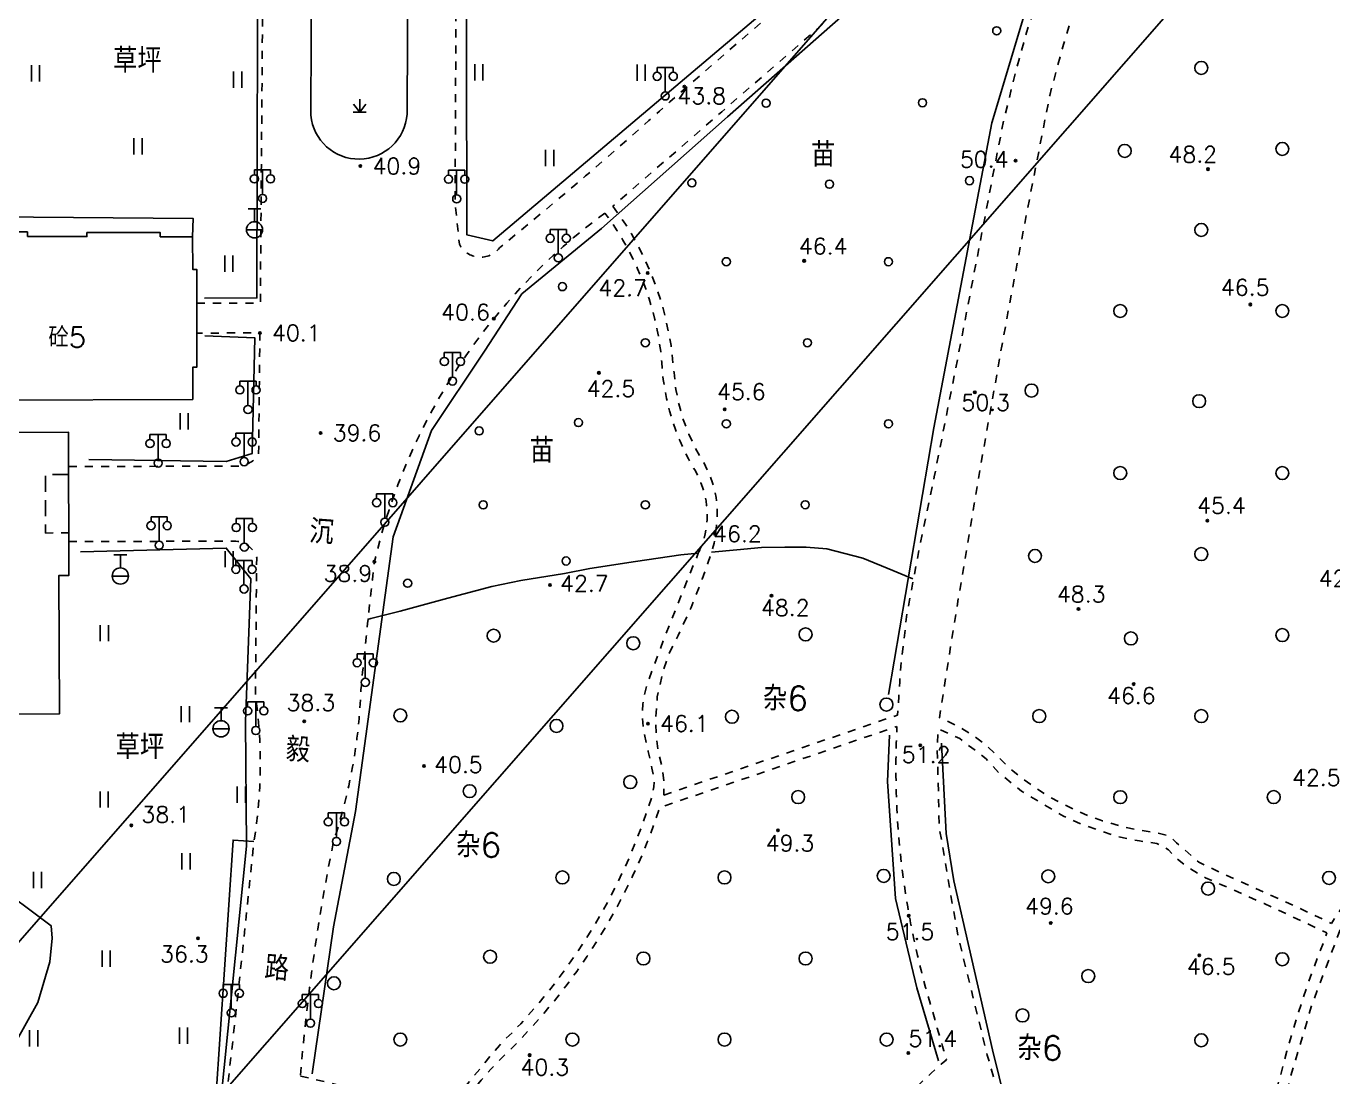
# Model space of a CAD drawing. Extents: x 115374 to 116875, y 149866 to 152432.
# Drawn here: x 115783 to 115944.2, y 151507.7 to 151637.3 of the extents above; entities that cross this region are included whole.
import ezdxf
from ezdxf.enums import TextEntityAlignment as Align

# ---------------------------------------------------------------- set-up
doc = ezdxf.new("R2010")
doc.units = 0
doc.header["$MEASUREMENT"] = 0
doc.header["$PDMODE"] = 32
doc.header["$PDSIZE"] = 0.3
doc.linetypes.add('X5', pattern=[3, 2, -1])
doc.linetypes.add('X6', pattern=[2, 1, -1])
doc.layers.get('0').update_dxf_attribs({"linetype": 'CONTINUOUS'})
for name, color, linetype in [('DLDW', 14, 'CONTINUOUS'), ('DLSS', 5, 'CONTINUOUS'), ('GCD', 1, 'CONTINUOUS'), ('GXYZ', 2, 'CONTINUOUS'), ('JMD', 6, 'CONTINUOUS'), ('ZBTZ', 5, 'CONTINUOUS')]:
    doc.layers.add(name, color=color, linetype=linetype)
doc.styles.add('HZ', font='rs.shx', dxfattribs={"bigfont": 'hztxt.shx'})
doc.linetypes.add('X4', pattern='A,0,-1e-09,[149,symbolx.shx,S=0.15,R=0,X=0,Y=0],-1.6', length=1.6)
doc.linetypes.add('X49', pattern='A,0,[5,symbolt.shx,S=1,R=0,X=0,Y=0],-10', length=10)

# ---------------------------------------------------------------- blocks, each defined once
blk = doc.blocks.new('GC097')
for p, q in [((-1, 2.92), (-1, 3.52)), ((-1, 3.52), (1, 3.52)), ((0, 0.52), (0, 3.52)), ((1, 3.52), (1, 2.92))]:
    blk.add_line(p, q)
for centre in [(-1, 2.42), (1, 2.42), (0.01, 0)]:
    blk.add_circle(centre, 0.5)
blk = doc.blocks.new('GC133')
for p, q in [((-0.81, 2.59), (0.79, 2.59)), ((-0.01, 0.99), (-0.01, 2.59)), ((-1.01, -0.01), (0.99, -0.01))]:
    blk.add_line(p, q)
blk.add_circle((-0.01, -0.01), 1)
blk = doc.blocks.new('GC124')
for p, q in [((0, -0.8), (-0.75, 0.2)), ((0, -0.8), (0, 0.8)), ((0, -0.8), (0.75, 0.2)), ((-0.8, -0.8), (0.75, -0.8)), ((0.8, -0.8), (0, -0.8))]:
    blk.add_line(p, q)
blk = doc.blocks.new('GC122')
blk.add_circle((0, 0), 0.8)
blk = doc.blocks.new('GC121')
for p, q in [((-0.5, -0.64), (-0.5, 1.36)), ((-0.5, -0.64), (-0.5, 0.86)), ((0.5, -0.64), (0.5, 1.36))]:
    blk.add_line(p, q)
blk = doc.blocks.new('GC159')
blk.add_circle((0.73, 0.68), 0.5)

msp = doc.modelspace()

# ---------------------------------------------------------------- linework, layer by layer
at = {"layer": 'DLSS', "linetype": 'X6', "flags": 128}
for points, elevation in [([(115971.42, 151541.32), (115969.55, 151541.55), (115964.14, 151542.16), (115960.62, 151542.4), (115957.27, 151542.05), (115955.5, 151541.03), (115953.62, 151538.81), (115950.8, 151535.27), (115946.62, 151530.53), (115944.08, 151526.59), (115939.52, 151528.74), (115936.08, 151530.32), (115931.01, 151532.56), (115927.7, 151534.17), (115924.96, 151536.55), (115924.45, 151537.03), (115923.69, 151537.47), (115922.67, 151537.75), (115921.79, 151537.86), (115919.83, 151538.19), (115918.14, 151538.58), (115915.84, 151539.25), (115914.24, 151539.82), (115912.92, 151540.37), (115910.67, 151541.45), (115909.39, 151542.16), (115907.75, 151543.18), (115905.66, 151544.68), (115904.23, 151545.85), (115902.94, 151547.17), (115901.58, 151548.48), (115900.14, 151549.61), (115898.1, 151550.88), (115896.21, 151551.76), (115895.7, 151551.96), (115896.32, 151555.96), (115896.98, 151560.13), (115897.64, 151564.23), (115898.03, 151566.63), (115899.98, 151578.36), (115900.98, 151584.17), (115903.4, 151597.84), (115904.56, 151604.16), (115906.21, 151612.94), (115909.31, 151628.78), (115911, 151635.07), (115913.5, 151643.04), (115915.17, 151649.61), (115918.38, 151660.05), (115921.28, 151667.66), (115923.24, 151672.19), (115925.14, 151676.22), (115928.18, 151680.77), (115929.45, 151682.5), (115932.79, 151682.1)], 41.82), ([(115861.7, 151542.43), (115890.54, 151552.3), (115890.68, 151554.59), (115890.8, 151556.4), (115891.06, 151559.59), (115891.7, 151564.78), (115893.2, 151572.78), (115895.06, 151581.7), (115897.59, 151594.48), (115898.87, 151601.05), (115901.02, 151612.21), (115902.5, 151619.99), (115903.61, 151625.58), (115905.19, 151632.03), (115906.45, 151636.53), (115908.53, 151643.14), (115910.3, 151648.3), (115912.25, 151652.67), (115913.89, 151657.49), (115916.25, 151664.21), (115917.39, 151667.42), (115918.69, 151671.12), (115919.34, 151672.95), (115919.34, 151673.96), (115918.97, 151674.82), (115918.29, 151675.51), (115917.29, 151675.89), (115915.47, 151675.45), (115914.21, 151673.6), (115910.84, 151668.92), (115906.65, 151663.49), (115903.93, 151660.17), (115900.28, 151655.96), (115895.05, 151650.35), (115892.25, 151647.53), (115889.28, 151644.67), (115886.58, 151642.17), (115879.85, 151636.3), (115874.49, 151631.66), (115868.85, 151626.76), (115864.92, 151623.35), (115861.73, 151620.59), (115858.24, 151617.56), (115855.42, 151615.12)], 42.11), ([(115804.06, 151603.13), (115811.91, 151603.13), (115812.3, 151655.11)], 40.23), ([(115855.42, 151615.12), (115856.38, 151613.76), (115856.97, 151612.87), (115857.69, 151611.7), (115859, 151609.28), (115859.95, 151607.23), (115860.73, 151605.26), (115861.34, 151603.44), (115861.88, 151601.49), (115862.59, 151597.93), (115862.95, 151594.59), (115863.18, 151592.5), (115863.53, 151590.71), (115864.08, 151588.77), (115864.76, 151586.98), (115865.54, 151585.34), (115866.59, 151583.51), (115867.38, 151581.89), (115867.71, 151580.96), (115868, 151579.87), (115868.14, 151579.16), (115868.26, 151578.05), (115868.29, 151577.07), (115868.2, 151575.64), (115867.97, 151574.1), (115867.92, 151573.51), (115867.59, 151572.41), (115867.18, 151571.17), (115866.44, 151569.06), (115865.06, 151565.59), (115863.45, 151562.11), (115862.48, 151560.2), (115861.6, 151557.8), (115860.89, 151554.54), (115860.69, 151552.12), (115860.77, 151549.52), (115861.03, 151547.62), (115861.47, 151545.96), (115861.71, 151544.08), (115861.7, 151542.43)], 42.11), ([(115816.86, 151507.75), (115820.56, 151506.88), (115834.8, 151503.54), (115836.34, 151505.41), (115837.88, 151507.29), (115839.31, 151509.02), (115840.53, 151510.52), (115841.42, 151511.53), (115841.99, 151512.2), (115842.98, 151513.1), (115844.03, 151514.21), (115845.81, 151516.2), (115847.19, 151517.86), (115848.25, 151519.2), (115849.48, 151520.84), (115850.73, 151522.62), (115851.86, 151524.31), (115853.11, 151526.33), (115854.11, 151528.06), (115854.95, 151529.59), (115855.95, 151531.54), (115856.68, 151533.07), (115857.61, 151535.14), (115858.13, 151536.4), (115858.98, 151538.6), (115859.64, 151540.47), (115860.18, 151542.12), (115860.47, 151543.45), (115860.51, 151544.45), (115860.22, 151545.76), (115859.78, 151547.79), (115859.29, 151550.04), (115859.18, 151550.69), (115859.05, 151552.21), (115859.1, 151553.64), (115859.19, 151554.3), (115859.58, 151555.96), (115860.25, 151557.8), (115861.04, 151559.9), (115861.66, 151561.53), (115862.42, 151563.49), (115863.11, 151565.26), (115863.96, 151567.39), (115864.68, 151569.18), (115865.41, 151570.95), (115865.95, 151572.27)], 42.11), ([(115937.33, 151500), (115938.94, 151507.42), (115941.66, 151516.55), (115945.16, 151525.85), (115948.5, 151530.77), (115951.79, 151534.43), (115956.24, 151539.88), (115960.74, 151541.08), (115966.17, 151540.65), (115972.09, 151539.93)], 41.82)]:
    msp.add_lwpolyline(points, dxfattribs=dict(at, elevation=elevation))
for points, elevation in [([(115836.17, 151666.94), (115835.94, 151615.46), (115836.47, 151610.4, 0.552508), (115841.41, 151609.96, 0.012909), (115862.43, 151627.98), (115885.25, 151647.79)], 42.22), ([(115854.43, 151614.26, 0.179036), (115825.99, 151571.25, 0.002187), (115825.2, 151564.13, -0.070517)], 42.11), ([(115865.95, 151572.27, -0.000829), (115866.49, 151573.54, 0.218061), (115865.5, 151582.55, -0.109682), (115861.54, 151594.51, 0.14885), (115854.43, 151614.26, 2.184113)], 42.11), ([(115788.25, 151582.97), (115808.8, 151583.03, 0.265012), (115811.7, 151584.46), (115811.85, 151599.46), (115804.06, 151599.45)], 39.4), ([(115788.27, 151573.71), (115808.64, 151573.77, -0.3398), (115811.46, 151571.69), (115811.3, 151554.8, -0.076825), (115811.12, 151536.72, -0.003561), (115807.6, 151504.1, 0.011902), (115807.49, 151500, 2.708973)], 38.16), ([(115825.2, 151564.13, 0.00267), (115824.32, 151555.41, -0.070517), (115820.94, 151536.68, 0.029809), (115816.86, 151507.75)], 42.11), ([(115837.55, 151500), (115835.96, 151502.91, -0.058314), (115842.05, 151510.33, 0.121265), (115861.21, 151540.89), (115890.46, 151550.9, 0.080368), (115894, 151518.7, 0.001395), (115896.56, 151509.77, 0.058346), (115887.4, 151500, 0.540975)], 44.33)]:
    msp.add_lwpolyline(points, format="xyb", dxfattribs=dict(at, elevation=elevation))
msp.add_lwpolyline([(115904.64, 151500), (115901.6, 151510.33), (115897.96, 151525.18), (115895.68, 151538.44), (115895.43, 151548.25), (115895.55, 151550.62), (115898.21, 151549.4), (115901.45, 151546.91), (115903.13, 151545.09), (115905.82, 151542.93), (115910.99, 151539.83), (115913.42, 151538.75), (115917.63, 151537.32), (115920.37, 151536.77), (115922.53, 151536.45), (115923.98, 151535.69), (115924.65, 151534.84), (115926.41, 151533.48), (115928.53, 151532.21), (115930.42, 151531.4), (115935.75, 151529.05), (115943.52, 151525.41), (115941.44, 151519.93), (115939.98, 151515.58), (115938.57, 151510.84), (115937.51, 151506.82), (115936, 151500)], dxfattribs=at)
at = {"layer": 'GCD', "linetype": 'Continuous'}
for p in [(115864.23, 151629.86, 43.83), (115824.26, 151620.06, 40.92), (115905.09, 151620.73, 50.39), (115928.84, 151619.67, 48.2), (115859.71, 151606.86, 42.69), (115879.01, 151608.36, 46.43), (115934.07, 151602.97, 46.48), (115840.72, 151601.23, 40.63), (115811.85, 151599.46, 40.08), (115853.68, 151594.54, 42.48), (115900.07, 151592.14, 50.33), (115869.21, 151590.03, 45.59), (115819.34, 151587.12, 39.59), (115928.76, 151576.29, 45.41), (115868.02, 151574.64, 46.17), (115825.99, 151571.25, 38.91), (115847.65, 151568.36, 42.68), (115874.98, 151567.03, 48.23), (115912.86, 151565.4, 48.29), (115919.67, 151556.12, 46.6), (115817.32, 151551.53, 38.26), (115859.73, 151551.25, 46.13), (115893.33, 151548.58, 51.18), (115832.11, 151546.02, 40.48), (115795.99, 151538.68, 38.15), (115875.77, 151538.07, 49.29), (115891.92, 151527.53, 51.54), (115909.44, 151526.63, 49.55), (115804.22, 151524.76, 36.33), (115927.76, 151522.64, 46.5), (115845.14, 151510.33, 40.3), (115891.86, 151510.6, 51.44)]:
    msp.add_point(p, dxfattribs=at)
at = {"layer": 'GXYZ', "linetype": 'Continuous'}
for p, q in [((115760.86, 151500, 47.54), (115933.17, 151697.09)), ((115802.28, 151500), (115948.93, 151667.48))]:
    msp.add_line(p, q, dxfattribs=at)
at = {"layer": 'JMD', "linetype": 'Continuous', "flags": 128}
for points in [[(115778.9, 151591.16), (115778.83, 151611.94), (115783.17, 151611.93), (115783.18, 151611.38), (115790.51, 151611.36), (115790.51, 151611.85), (115799.56, 151611.84), (115799.56, 151611.33), (115803.55, 151611.31), (115803.56, 151607.31), (115804.06, 151607.31), (115804.06, 151595.22), (115803.57, 151595.22), (115803.57, 151591.25), (115778.9, 151591.16)], [(115774.93, 151591.14), (115778.9, 151591.16), (115778.92, 151587.19), (115788.23, 151587.22), (115788.25, 151581.98), (115788.27, 151574.78), (115788.29, 151569.54), (115787.05, 151569.54), (115787.11, 151552.45), (115778.89, 151552.43), (115778.88, 151553.75), (115775.02, 151553.75), (115774.98, 151564.89), (115774.95, 151574.09), (115770.09, 151574.07), (115770.07, 151581.92), (115774.92, 151581.94)]]:
    msp.add_lwpolyline(points, close=True, dxfattribs=at)
at = {"layer": 'JMD', "linetype": 'X5', "flags": 128}
msp.add_lwpolyline([(115788.25, 151581.98), (115785.38, 151581.97), (115785.4, 151574.77), (115788.27, 151574.78)], dxfattribs=at)
at = {"layer": 'ZBTZ', "linetype": 'X49', "flags": 128}
for points in [[(115837.3, 151658.12), (115837.39, 151611.55), (115840.59, 151610.82), (115884.43, 151647.92), (115913.44, 151683.44), (115914.65, 151689.94), (115894.4, 151713.38), (115863.89, 151750.9), (115845.82, 151771.19), (115835.66, 151777.11)], [(115818.31, 151508.04), (115820.93, 151526.18), (115823.63, 151540.39), (115828.29, 151574.31), (115833.03, 151587.41), (115839.58, 151597.23), (115844.17, 151604.27), (115854, 151612.37), (115869.57, 151626.13), (115892.05, 151645.95), (115906.68, 151662.18), (115916.61, 151674.58), (115918.33, 151673.43), (115915.46, 151665.21), (115909.24, 151648.99), (115902.18, 151625.38), (115894.99, 151587.75), (115889.42, 151554.85)], [(115750.83, 151661.82), (115754.97, 151657.98), (115760.63, 151655.34), (115766.7, 151653.49), (115772.23, 151653.46), (115811.59, 151654.28), (115811.49, 151603.78), (115805.03, 151603.75)], [(115805.04, 151599.09), (115811.21, 151598.87), (115810.88, 151584.57), (115807.69, 151583.61), (115790.76, 151583.84)], [(115789.71, 151572.43), (115807.7, 151572.91), (115810.75, 151569.12), (115810.08, 151551.52), (115810.19, 151536.13), (115807.01, 151504.32), (115807.02, 151500.05)], [(115895.58, 151509.63), (115892.91, 151518.66), (115890.3, 151529.66), (115889.31, 151544.11), (115889.53, 151549.81)], [(115904.72, 151501.01), (115902.25, 151511), (115897.49, 151531.85), (115896.54, 151537.7), (115895.94, 151548.84)]]:
    msp.add_lwpolyline(points, dxfattribs=at)
at = {"layer": 'ZBTZ', "linetype": 'Continuous', "elevation": 41.8, "flags": 128}
msp.add_lwpolyline([(115830.09, 151645.61), (115830.02, 151626.48, -0.923865), (115818.14, 151626.32), (115818.21, 151645.45, -0.954656), (115830.09, 151645.61, 0.894018)], format="xyb", dxfattribs=at)
at = {"layer": 'ZBTZ', "linetype": 'X4', "flags": 128}
for points in [[(115778.96, 151613.81), (115803.61, 151613.59), (115803.55, 151611.31)], [(115865.95, 151572.27), (115863.8, 151572.08), (115858.21, 151571.25), (115852.58, 151570.4), (115849.45, 151569.79), (115844.07, 151568.89), (115840.47, 151568.15), (115835.04, 151566.72), (115829.17, 151565.14), (115825.56, 151564.2), (115825.12, 151564.11)], [(115892.43, 151569.13), (115889.96, 151570.16), (115886.26, 151571.65), (115881.81, 151572.8), (115879.24, 151573.02), (115876.63, 151573.03), (115873.74, 151572.98), (115870.72, 151572.69), (115867.59, 151572.41)]]:
    msp.add_lwpolyline(points, dxfattribs=at)
at = {"layer": 'ZBTZ', "linetype": 'Continuous', "flags": 128}
msp.add_lwpolyline([(115805.89, 151500), (115806.43, 151504.93), (115808.54, 151536.87), (115811.12, 151536.72)], dxfattribs=at)
at = {"layer": 'ZBTZ', "linetype": 'X4', "elevation": 49.25, "flags": 128}
msp.add_lwpolyline([(115772.62, 151534.24), (115775.71, 151532.99), (115778.69, 151531.81), (115786.09, 151526.3), (115786.22, 151524.76), (115785.93, 151521.84), (115784.47, 151516.84), (115781.64, 151511.81), (115780.23, 151504.98), (115780.27, 151500)], dxfattribs=at)

# ---------------------------------------------------------------- block references
at = {"layer": 'DLDW', "linetype": 'Continuous'}
for p in [(115861.86, 151628.71, 43.83), (115812.17, 151616.06, 40.69), (115836.13, 151616.01, 40.83), (115848.67, 151608.72, 41.36), (115835.61, 151593.52, 40.11), (115810.38, 151590.01, 39.81), (115799.29, 151583.4), (115809.9, 151583.58, 39.46), (115827.26, 151576.1, 39.13), (115799.42, 151573.26), (115809.93, 151573.03, 39.04), (115809.89, 151567.86, 38.84), (115824.85, 151556.34, 38.34), (115811.34, 151550.4, 37.88), (115821.29, 151536.7, 37.12), (115808.32, 151515.55, 36.11), (115818.08, 151514.28, 36.11)]:
    msp.add_blockref('GC097', p, dxfattribs=at)
at = {"layer": 'GXYZ', "linetype": 'Continuous'}
for p in [(115811.2, 151612.2, 40.69), (115794.65, 151569.47, 39.98), (115807.07, 151550.62, 38.02)]:
    msp.add_blockref('GC133', p, dxfattribs=at)
at = {"layer": 'ZBTZ', "linetype": 'Continuous'}
for name, p in [('GC159', (115902.04, 151636.07)), ('GC122', (115928.01, 151632.17)), ('GC121', (115784.18, 151631.14)), ('GC121', (115809.11, 151630.37)), ('GC121', (115838.88, 151631.26)), ('GC121', (115858.89, 151631.21)), ('GC124', (115824.17, 151627.51)), ('GC159', (115873.58, 151627.14)), ('GC159', (115892.88, 151627.19)), ('GC121', (115796.81, 151622.14)), ('GC121', (115847.61, 151620.68)), ('GC122', (115918.56, 151621.93)), ('GC122', (115938.01, 151622.17)), ('GC159', (115864.43, 151617.3)), ('GC159', (115881.4, 151617.14)), ('GC159', (115898.68, 151617.57)), ('GC122', (115928.01, 151612.17)), ('GC121', (115808.01, 151607.65)), ('GC159', (115868.68, 151607.57)), ('GC159', (115888.68, 151607.57)), ('GC159', (115848.45, 151604.5)), ('GC122', (115918.01, 151602.17)), ('GC122', (115938.01, 151602.17)), ('GC159', (115858.68, 151597.57)), ('GC159', (115878.68, 151597.57)), ('GC122', (115907.06, 151592.35)), ('GC122', (115927.75, 151591.04)), ('GC121', (115802.51, 151588.2)), ('GC159', (115838.18, 151586.69)), ('GC159', (115850.43, 151587.72)), ('GC159', (115868.68, 151587.57)), ('GC159', (115888.68, 151587.57)), ('GC122', (115918.01, 151582.17)), ('GC122', (115938.01, 151582.17)), ('GC159', (115838.68, 151577.57)), ('GC159', (115858.68, 151577.57)), ('GC159', (115878.41, 151577.58)), ('GC121', (115808.05, 151571.19)), ('GC159', (115848.91, 151570.64)), ('GC122', (115907.49, 151571.94)), ('GC122', (115928.01, 151572.17)), ('GC159', (115829.36, 151567.89)), ('GC121', (115792.66, 151562.05)), ('GC122', (115840.69, 151562.1)), ('GC122', (115857.92, 151561.17)), ('GC122', (115879.18, 151562.26)), ('GC122', (115919.32, 151561.76)), ('GC122', (115938.01, 151562.17)), ('GC122', (115889.16, 151553.6)), ('GC121', (115802.66, 151552.05)), ('GC122', (115829.18, 151552.26)), ('GC122', (115870.1, 151552.09)), ('GC122', (115908.01, 151552.17)), ('GC122', (115928.01, 151552.17)), ('GC122', (115848.45, 151550.96)), ('GC122', (115857.55, 151544.03)), ('GC121', (115792.63, 151541.52)), ('GC121', (115809.56, 151542.12)), ('GC122', (115837.74, 151542.91)), ('GC122', (115878.27, 151542.18)), ('GC122', (115918.01, 151542.17)), ('GC122', (115936.95, 151542.18)), ('GC121', (115802.73, 151533.89)), ('GC121', (115784.41, 151531.6)), ('GC122', (115828.38, 151532.08)), ('GC122', (115849.18, 151532.26)), ('GC122', (115869.18, 151532.26)), ('GC122', (115888.82, 151532.46)), ('GC122', (115909.13, 151532.4)), ('GC122', (115943.77, 151532.21)), ('GC122', (115928.85, 151530.89)), ('GC121', (115792.89, 151521.88)), ('GC122', (115840.26, 151522.48)), ('GC122', (115859.18, 151522.26)), ('GC122', (115879.18, 151522.26)), ('GC122', (115938.01, 151522.17)), ('GC122', (115820.99, 151519.2)), ('GC122', (115914.06, 151520.09)), ('GC122', (115905.95, 151515.23)), ('GC121', (115802.42, 151512.38)), ('GC121', (115783.94, 151512.05)), ('GC122', (115829.18, 151512.26)), ('GC122', (115850.41, 151512.26)), ('GC122', (115869.18, 151512.26)), ('GC122', (115889.18, 151512.26)), ('GC122', (115928.01, 151512.17))]:
    msp.add_blockref(name, p, dxfattribs=at)

# ---------------------------------------------------------------- texts
at = {"layer": 'DLSS', "linetype": 'Continuous', "style": 'HZ'}
for s, rotation, p in [('沉', 355.6708, (115819.49, 151575.06)), ('毅', 356.6621, (115816.58, 151548.2)), ('路', 354.9977, (115813.97, 151521.23))]:
    msp.add_text(s, height=3, rotation=rotation, dxfattribs=at).set_placement(p, align=Align.MIDDLE)
at = {"layer": 'GCD', "linetype": 'Continuous', "style": 'HZ'}
for s, p in [('43.8', (115863.37, 151627.71, 43.83)), ('40.9', (115825.76, 151619.06, 40.92)), ('42.7', (115853.62, 151604.02, 42.69)), ('40.6', (115834.22, 151601.02, 40.63)), ('40.1', (115813.35, 151598.46, 40.08)), ('39.6', (115820.84, 151586.12, 39.59)), ('46.2', (115867.78, 151573.67, 46.17)), ('38.9', (115819.71, 151568.78, 38.91)), ('38.3', (115815.14, 151552.83, 38.26)), ('46.1', (115861.23, 151550.25, 46.13)), ('46.5', (115926.23, 151520.28, 46.5)), ('40.3', (115844.01, 151507.84, 40.3))]:
    msp.add_text(s, height=2, dxfattribs=at).set_placement(p)
at = {"layer": 'GCD', "linetype": 'Continuous', "lineweight": -3, "style": 'HZ'}
for s, p in [('50.4', (115898.23, 151619.88, 50.39)), ('48.2', (115923.96, 151620.5, 48.2)), ('46.4', (115878.36, 151609.17, 46.43)), ('46.5', (115930.43, 151604.08, 46.48)), ('42.5', (115852.17, 151591.59, 42.48)), ('45.6', (115868.26, 151591.21, 45.59)), ('50.3', (115898.41, 151589.86, 50.33)), ('45.4', (115927.5, 151577.17, 45.41)), ('42.4', (115942.49, 151568.18, 42.39)), ('42.7', (115848.89, 151567.54, 42.68)), ('48.3', (115910.2, 151566.22, 48.29)), ('48.2', (115873.68, 151564.55, 48.23)), ('46.6', (115916.38, 151553.71, 46.6)), ('51.2', (115891.06, 151546.42, 51.18)), ('40.5', (115833.35, 151545.19, 40.48)), ('42.5', (115939.21, 151543.59, 42.54)), ('38.1', (115797.23, 151539.03, 38.15)), ('49.3', (115874.27, 151535.49, 49.29)), ('49.6', (115906.27, 151527.72, 49.55)), ('51.5', (115889.07, 151524.57, 51.54)), ('36.3', (115799.54, 151521.81, 36.33)), ('51.4', (115891.89, 151511.38, 51.44))]:
    msp.add_text(s, height=2, dxfattribs=at).set_placement(p)
at = {"layer": 'JMD', "linetype": 'Continuous', "style": 'HZ'}
msp.add_text('砼5', height=2.5, dxfattribs=at).set_placement((115788.09, 151599.06), align=Align.MIDDLE)
at = {"layer": 'ZBTZ', "linetype": 'Continuous', "style": 'HZ'}
for s, p in [('草坪', (115796.74, 151633.25)), ('苗', (115881.36, 151621.63)), ('苗', (115846.63, 151585.11)), ('杂6', (115876.7, 151554.52)), ('草坪', (115797.05, 151548.52)), ('杂6', (115838.85, 151536.41)), ('杂6', (115908.1, 151511.37))]:
    msp.add_text(s, height=3, dxfattribs=at).set_placement(p, align=Align.MIDDLE)

doc.saveas('drawing.dxf')
